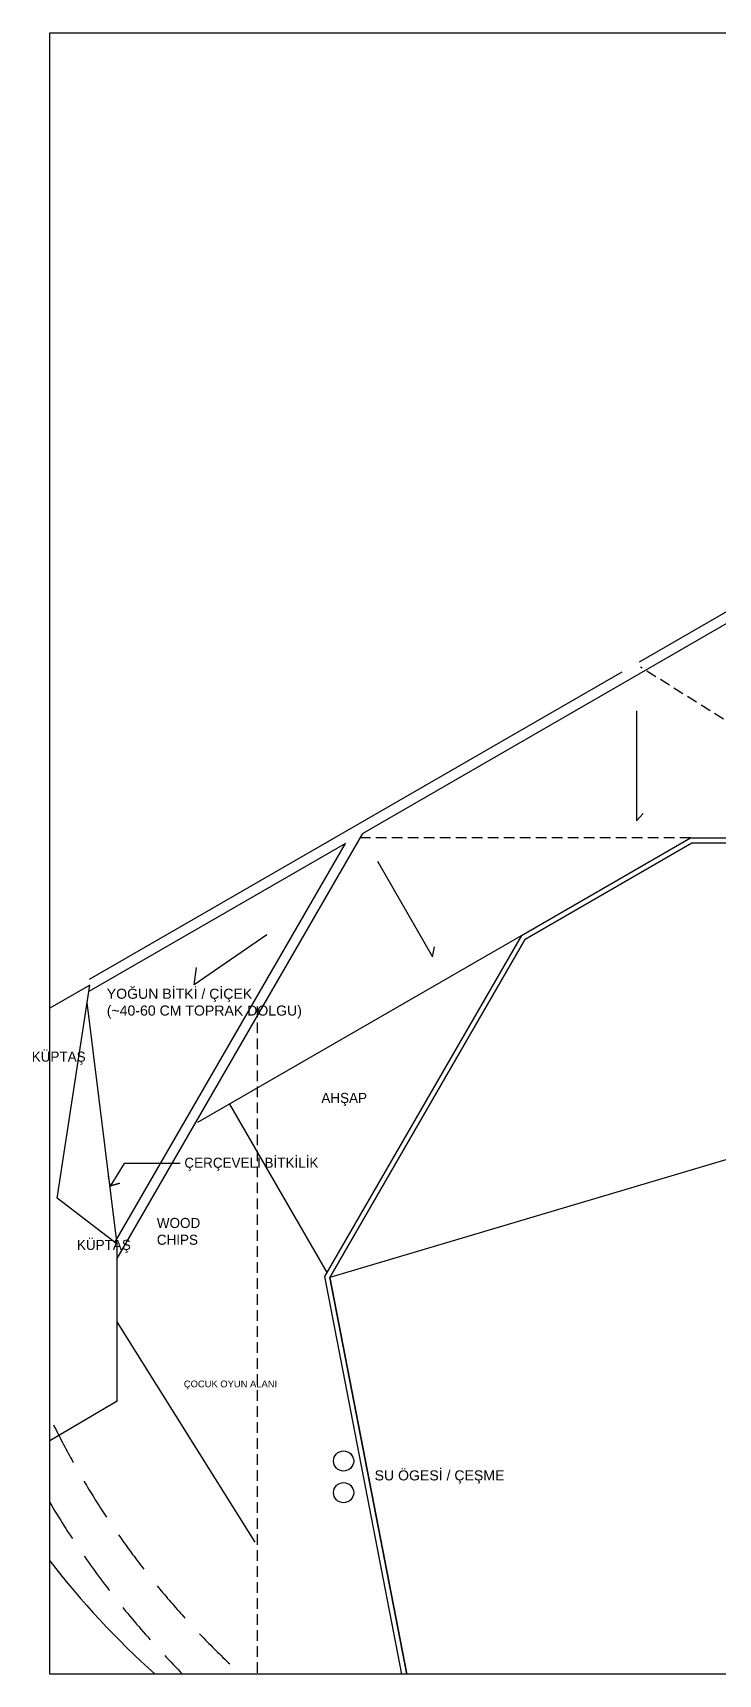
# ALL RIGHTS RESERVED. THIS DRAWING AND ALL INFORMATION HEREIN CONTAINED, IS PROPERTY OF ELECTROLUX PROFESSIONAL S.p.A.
# Model space of a CAD drawing. Header units: millimetres. Extents: x 45 to 25350, y 77 to 5059.
# Drawn here: x 45 to 2086, y 169 to 5058 of the extents above; entities that cross this region are included whole.
import ezdxf

# ---------------------------------------------------------------- set-up
doc = ezdxf.new("R2010")
doc.units = ezdxf.units.MM
doc.header["$LTSCALE"] = 5
doc.linetypes.add('DASHED', pattern=[19.05, 12.7, -6.35])
doc.linetypes.add('DASHED2', pattern=[9.525, 6.35, -3.175])
for name, color, linetype in [('a_anno_text_p2', 2, 'Continuous'), ('a_hatch_p8', 8, 'Continuous'), ('a_p1', 1, 'Continuous'), ('a_p1_d', 1, 'DASHED2'), ('a_p2_d', 2, 'DASHED'), ('a_p3', 3, 'Continuous'), ('a_ramp', 2, 'Continuous')]:
    doc.layers.add(name, color=color, linetype=linetype)

msp = doc.modelspace()

# ---------------------------------------------------------------- linework, layer by layer
at = {"ltscale": 0.5}
msp.add_line((3712.84, 2179.03), (929.34, 1351.08), dxfattribs=at)
msp.add_lwpolyline([(95.66, 5058.13), (5968.55, 5058.13), (5968.55, 169.29), (95.66, 169.29)], close=True, dxfattribs=at)
at = {"layer": 'a_anno_text_p2'}
for points in [[(1842.91, 3038.76), (1842.91, 2710.61), (1863.08, 2732.9)], [(1071.26, 2590.46), (1235.34, 2306.27), (1241.66, 2335.66)], [(741.9, 2371.49), (525.46, 2222.59), (532.45, 2273.77)], [(483.68, 1690.41), (317.52, 1690.41), (275.14, 1623.34)]]:
    msp.add_lwpolyline(points, dxfattribs=at)
at = {"layer": 'a_anno_text_p2', "const_width": 4}
msp.add_lwpolyline([(269.9, 1655.08), (275.14, 1623.34), (304.48, 1631.75)], dxfattribs=at)
at = {"layer": 'a_hatch_p8'}
msp.add_lwpolyline([(1158.52, 169.29), (929.34, 1351.08), (1510.95, 2358.45), (2007.34, 2645.04), (2695.09, 2645.04), (2785.35, 3167.41), (3968.65, 1117.88), (3940.76, 1035.41), (2881.25, 423.7), (3034.51, 688.38), (2135.42, 169.29)], dxfattribs=at)
at = {"layer": 'a_p1'}
for p, q in [((296.84, 1449.69), (206.9, 2169.45)), ((707.72, 562.9), (296.84, 1219.21))]:
    msp.add_line(p, q, dxfattribs=at)
at = {"layer": 'a_p1_d'}
for points in [[(2667.24, 2660.04), (1855.06, 3168.49)], [(2003.32, 2660.04), (1019.98, 2660.04)], [(712.84, 2158.06), (712.84, 169.29)]]:
    msp.add_lwpolyline(points, dxfattribs=at)
at = {"layer": 'a_p2_d', "ltscale": 2}
for radius, start, end in [(2500, 206.19249, 227.60103), (2620, 210.61996, 224.80083)]:
    msp.add_arc((2350.34, 2015.46), radius, start, end, dxfattribs=at)
at = {"layer": 'a_p3'}
for points in [[(2338.27, 3430.15), (1027.76, 2673.53)], [(2308.27, 3447.47), (1851.04, 3183.49)], [(1799.08, 3153.49), (213.32, 2237.94)], [(975.8, 2643.53), (211.94, 2202.51)], [(289.71, 1455.18), (975.8, 2643.53)], [(296.84, 1407.53), (1027.76, 2673.53)]]:
    msp.add_lwpolyline(points, dxfattribs=at)
at = {"layer": 'a_ramp'}
for p, q in [((1499.97, 2369.43), (2003.32, 2660.04)), ((1510.95, 2358.45), (2007.34, 2645.04)), ((2003.32, 2660.04), (2667.24, 2660.04)), ((2007.34, 2645.04), (2674.79, 2645.04)), ((536.31, 1813.06), (1499.97, 2369.43))]:
    msp.add_line(p, q, dxfattribs=at)
for points in [[(1499.97, 2369.43), (913.55, 1353.72), (1143.24, 169.29)], [(1510.95, 2358.45), (929.34, 1351.08), (1158.52, 169.29)], [(214.84, 2221.5), (95.66, 2152.7)], [(296.84, 982.58), (296.84, 1372.31), (296.84, 1449.69), (118.08, 1587.39), (214.84, 2221.5)], [(630.6, 1867.5), (920.39, 1365.57)], [(296.84, 982.58), (95.66, 864.38)]]:
    msp.add_lwpolyline(points, dxfattribs=at)
for centre in [(970.67, 804.27), (970.67, 709.94)]:
    msp.add_circle(centre, 30, dxfattribs=at)
msp.add_arc((2055.27, 2015.75), 2473.21, 217.59579, 228.29523, dxfattribs=at)

# ---------------------------------------------------------------- texts
at = {"layer": 'a_anno_text_p2', "attachment_point": 1}
for s, insert, char_height, width in [('{\\fArial|b0|i0|c162|p34;YOĞUN BİTKİ / ÇİÇEK\\P(~40-60\\fArial|b0|i0|c0|p34; C\\fArial|b0|i0|c162|p34;M TOPRAK DOLGU)}', (265.51, 2210.97), 30, 763.7121), ('KÜPTAŞ', (42.06, 2023.65), 30, 165.1594), ('AHŞAP', (904.39, 1900.68), 30, 165.1594), ('ÇERÇEVELİ BİTKİLİK', (496.62, 1707.61), 30, 392.2632), ('WOOD CHIPS', (414.53, 1528.28), 30, 165.1594), ('KÜPTAŞ', (176.58, 1462.97), 30, 165.1594), ('{\\fArial|b0|i0|c162|p34;ÇOCUK OYUN ALANI}', (494.96, 1043.86), 20, 600.1681), ('{\\fArial|b0|i0|c162|p34;SU ÖGESİ / ÇEŞME}', (1062.95, 776.44), 30, 600.1681)]:
    msp.add_mtext(s, dxfattribs=dict(at, insert=insert, char_height=char_height, width=width))

doc.saveas('drawing.dxf')
